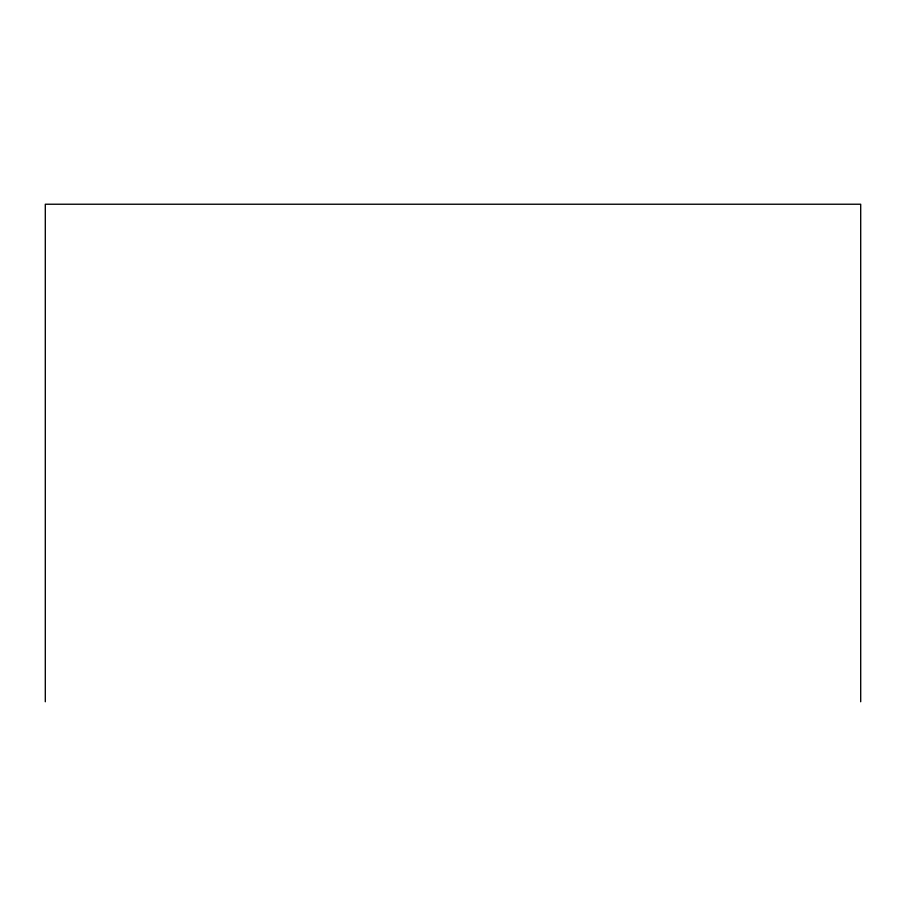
<?xml version="1.0" encoding="UTF-8"?>
<svg xmlns="http://www.w3.org/2000/svg" width="906" height="906" viewBox="0 0 906 906"><rect width="100%" height="100%" fill="white"/><g stroke="black" fill="none" stroke-linecap="round" stroke-linejoin="round"><path stroke-width="1.36" d="M860.7 701.765L860.7 204.235L45.3 204.235L45.3 701.765"/></g></svg>
